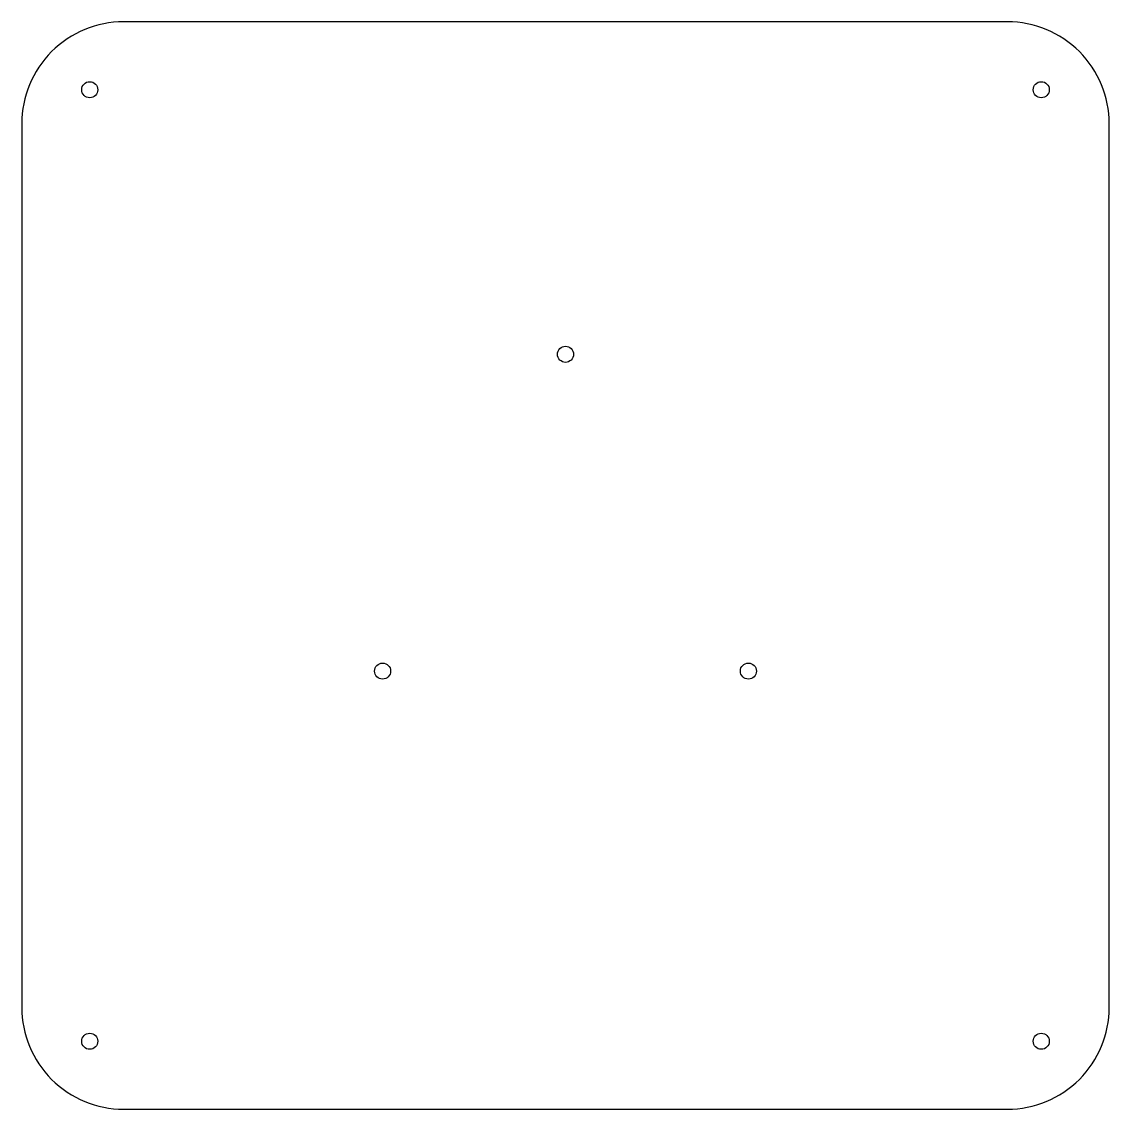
# Model space of a CAD drawing. Header units: inches. Extents: x -4 to 4, y -4 to 4.
import ezdxf

# ---------------------------------------------------------------- set-up
doc = ezdxf.new("R2010")
doc.units = ezdxf.units.IN
doc.header["$MEASUREMENT"] = 0

msp = doc.modelspace()

# ---------------------------------------------------------------- linework, layer by layer
msp.add_lwpolyline([(-3.25, 4, 0.414214), (-4, 3.25), (-4, -3.25, 0.414214), (-3.25, -4), (3.25, -4, 0.414214), (4, -3.25), (4, 3.25, 0.414214), (3.25, 4)], format="xyb", close=True)
for centre in [(-3.5, 3.5), (3.5, 3.5), (0, 1.5535), (-1.3454, -0.7768), (1.3454, -0.7768), (-3.5, -3.5), (3.5, -3.5)]:
    msp.add_circle(centre, 0.0591)

doc.saveas('drawing.dxf')
